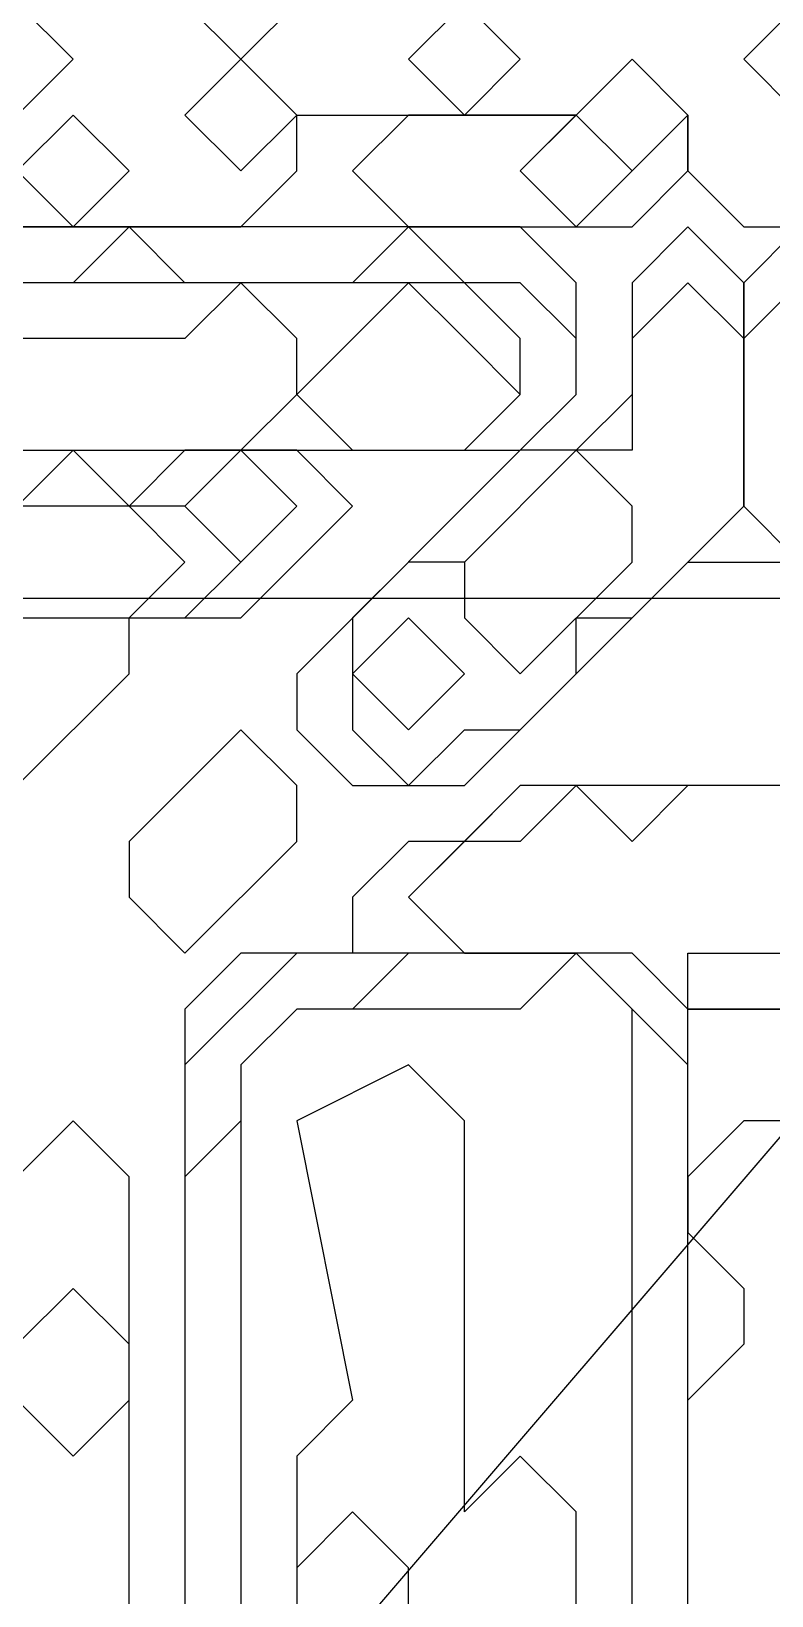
# Model space of a CAD drawing. Extents: x 46 to 224, y 52 to 151.
# Drawn here: x 178.54 to 186.42, y 69.37 to 86.04 of the extents above; entities that cross this region are included whole.
import ezdxf

# ---------------------------------------------------------------- set-up
doc = ezdxf.new("R2010")
doc.units = 0
doc.layers.add('OUTLINE', color=1, linetype='CONTINUOUS')

msp = doc.modelspace()

# ---------------------------------------------------------------- linework, layer by layer
for p, q in [((180.7675, 85.7421), (181.9579, 86.9326)), ((178.9818, 85.7421), (178.3865, 86.3373)), ((180.1722, 86.3373), (180.7675, 85.7421)), ((183.1484, 86.3373), (182.5532, 85.7421)), ((183.7437, 85.7421), (183.1484, 86.3373)), ((186.7198, 86.3373), (186.1246, 85.7421)), ((178.3865, 85.1468), (178.9818, 85.7421)), ((180.7675, 85.7421), (180.1722, 85.1468)), ((180.7675, 85.7421), (180.1722, 85.1468)), ((180.7675, 85.7421), (180.1722, 85.1468)), ((180.7675, 85.7421), (180.1722, 85.1468)), ((181.3627, 85.1468), (180.7675, 85.7421)), ((181.3627, 85.1468), (180.7675, 85.7421)), ((181.3627, 85.1468), (180.7675, 85.7421)), ((181.3627, 85.1468), (180.7675, 85.7421)), ((182.5532, 85.7421), (183.1484, 85.1468)), ((183.1484, 85.1468), (183.7437, 85.7421)), ((184.9341, 85.7421), (183.7437, 84.5516)), ((184.9341, 85.7421), (183.7437, 84.5516)), ((184.9341, 85.7421), (183.7437, 84.5516)), ((184.9341, 85.7421), (184.3389, 85.1468)), ((185.5294, 85.1468), (184.9341, 85.7421)), ((185.5294, 85.1468), (184.9341, 85.7421)), ((185.5294, 85.1468), (184.9341, 85.7421)), ((185.5294, 85.1468), (184.9341, 85.7421)), ((186.1246, 85.7421), (186.7198, 85.1468)), ((178.9818, 85.1468), (178.3865, 84.5516)), ((179.577, 84.5516), (178.9818, 85.1468)), ((180.1722, 85.1468), (180.7675, 84.5516)), ((180.1722, 85.1468), (180.7675, 84.5516)), ((180.1722, 85.1468), (180.7675, 84.5516)), ((180.1722, 85.1468), (180.7675, 84.5516)), ((180.7675, 84.5516), (181.3627, 85.1468)), ((180.7675, 84.5516), (181.3627, 85.1468)), ((180.7675, 84.5516), (181.3627, 85.1468)), ((180.7675, 84.5516), (181.3627, 85.1468)), ((181.3627, 84.5516), (181.3627, 85.1468)), ((181.3627, 85.1468), (184.3389, 85.1468)), ((181.3627, 84.5516), (181.3627, 85.1468)), ((181.3627, 85.1468), (184.3389, 85.1468)), ((182.5532, 85.1468), (181.9579, 84.5516)), ((182.5532, 85.1468), (181.9579, 84.5516)), ((184.3389, 85.1468), (182.5532, 85.1468)), ((184.3389, 85.1468), (182.5532, 85.1468)), ((184.3389, 85.1468), (183.7437, 84.5516)), ((184.3389, 85.1468), (184.9341, 84.5516)), ((184.9341, 84.5516), (184.3389, 85.1468)), ((184.9341, 84.5516), (185.5294, 85.1468)), ((185.5294, 84.5516), (185.5294, 85.1468)), ((185.5294, 85.1468), (185.5294, 84.5516)), ((185.5294, 84.5516), (185.5294, 85.1468)), ((185.5294, 85.1468), (185.5294, 84.5516)), ((185.5294, 84.5516), (185.5294, 85.1468)), ((185.5294, 84.5516), (185.5294, 85.1468)), ((185.5294, 84.5516), (185.5294, 85.1468)), ((178.3865, 84.5516), (178.9818, 83.9564)), ((178.9818, 83.9564), (179.577, 84.5516)), ((180.7675, 83.9564), (181.3627, 84.5516)), ((180.7675, 83.9564), (181.3627, 84.5516)), ((181.9579, 84.5516), (182.5532, 83.9564)), ((181.9579, 84.5516), (182.5532, 83.9564)), ((183.7437, 84.5516), (184.3389, 83.9564)), ((183.7437, 84.5516), (184.3389, 83.9564)), ((183.7437, 84.5516), (184.3389, 83.9564)), ((183.7437, 84.5516), (184.3389, 83.9564)), ((184.3389, 83.9564), (184.9341, 84.5516)), ((184.9341, 83.9564), (185.5294, 84.5516)), ((184.9341, 83.9564), (185.5294, 84.5516)), ((184.9341, 83.9564), (185.5294, 84.5516)), ((184.9341, 83.9564), (185.5294, 84.5516)), ((184.9341, 83.9564), (185.5294, 84.5516)), ((185.5294, 84.5516), (186.1246, 83.9564)), ((185.5294, 84.5516), (186.1246, 83.9564)), ((183.7437, 83.9564), (170.0532, 83.9564)), ((178.3865, 83.9564), (180.7675, 83.9564)), ((178.3865, 83.9564), (180.7675, 83.9564)), ((179.577, 83.9564), (178.9818, 83.3611)), ((180.1722, 83.3611), (179.577, 83.9564)), ((182.5532, 83.9564), (181.9579, 83.3611)), ((182.5532, 83.9564), (184.9341, 83.9564)), ((182.5532, 83.9564), (184.9341, 83.9564)), ((183.1484, 83.3611), (182.5532, 83.9564)), ((184.3389, 83.3611), (183.7437, 83.9564)), ((184.3389, 83.9564), (184.9341, 83.9564)), ((184.3389, 83.9564), (184.9341, 83.9564)), ((184.3389, 83.9564), (184.9341, 83.9564)), ((185.5294, 83.9564), (184.9341, 83.3611)), ((185.5294, 83.9564), (184.9341, 83.3611)), ((186.1246, 83.3611), (185.5294, 83.9564)), ((186.1246, 83.3611), (185.5294, 83.9564)), ((186.1246, 83.9564), (187.3151, 83.9564)), ((186.7198, 83.9564), (186.1246, 83.3611)), ((186.1246, 83.9564), (187.3151, 83.9564)), ((186.7198, 83.9564), (186.1246, 83.3611)), ((183.1484, 83.3611), (170.0532, 83.3611)), ((183.1484, 83.3611), (170.0532, 83.3611)), ((178.9818, 83.3611), (178.3865, 83.3611)), ((180.7675, 83.3611), (180.1722, 82.7659)), ((181.9579, 83.3611), (180.1722, 83.3611)), ((181.3627, 82.7659), (180.7675, 83.3611)), ((182.5532, 83.3611), (181.3627, 82.1707)), ((183.1484, 82.7659), (182.5532, 83.3611)), ((183.7437, 83.3611), (183.1484, 83.3611)), ((183.7437, 82.7659), (183.1484, 83.3611)), ((183.7437, 82.7659), (183.1484, 83.3611)), ((184.3389, 82.7659), (183.7437, 83.3611)), ((184.3389, 82.1707), (184.3389, 83.3611)), ((184.9341, 83.3611), (184.9341, 82.1707)), ((184.9341, 83.3611), (184.9341, 82.1707)), ((185.5294, 83.3611), (184.9341, 82.7659)), ((186.1246, 82.7659), (185.5294, 83.3611)), ((186.1246, 83.3611), (186.1246, 82.7659)), ((186.1246, 82.7659), (186.1246, 83.3611)), ((186.1246, 83.3611), (186.1246, 82.7659)), ((186.1246, 82.7659), (186.1246, 83.3611)), ((186.7198, 83.3611), (186.1246, 82.7659)), ((180.1722, 82.7659), (177.7913, 82.7659)), ((181.3627, 82.1707), (181.3627, 82.7659)), ((183.7437, 82.1707), (183.1484, 82.7659)), ((183.7437, 82.1707), (183.7437, 82.7659)), ((183.7437, 82.1707), (183.7437, 82.7659)), ((184.3389, 82.1707), (184.3389, 82.7659)), ((184.9341, 82.7659), (184.9341, 81.5754)), ((186.1246, 82.7659), (186.1246, 80.9802)), ((186.1246, 80.9802), (186.1246, 82.7659)), ((180.7675, 81.5754), (181.3627, 82.1707)), ((181.3627, 82.1707), (181.9579, 81.5754)), ((183.1484, 81.5754), (183.7437, 82.1707)), ((183.1484, 81.5754), (183.7437, 82.1707)), ((183.1484, 81.5754), (183.7437, 82.1707)), ((183.7437, 81.5754), (184.3389, 82.1707)), ((183.7437, 81.5754), (184.3389, 82.1707)), ((184.9341, 82.1707), (184.3389, 81.5754)), ((184.9341, 82.1707), (184.3389, 81.5754)), ((170.0532, 81.5754), (183.1484, 81.5754)), ((170.0532, 81.5754), (183.1484, 81.5754)), ((172.4341, 81.5754), (180.7675, 81.5754)), ((173.0294, 81.5754), (183.7437, 81.5754)), ((178.9818, 81.5754), (178.3865, 80.9802)), ((178.3865, 80.9802), (178.9818, 81.5754)), ((178.9818, 81.5754), (178.3865, 80.9802)), ((179.577, 80.9802), (178.9818, 81.5754)), ((178.9818, 81.5754), (183.7437, 81.5754)), ((179.577, 80.9802), (178.9818, 81.5754)), ((180.1722, 81.5754), (179.577, 80.9802)), ((181.3627, 81.5754), (180.1722, 81.5754)), ((180.7675, 81.5754), (180.1722, 80.9802)), ((181.3627, 80.9802), (180.7675, 81.5754)), ((183.7437, 81.5754), (181.3627, 79.1945)), ((183.7437, 81.5754), (181.3627, 79.1945)), ((181.9579, 80.9802), (181.3627, 81.5754)), ((181.9579, 81.5754), (183.1484, 81.5754)), ((184.3389, 81.5754), (183.1484, 80.3849)), ((184.3389, 81.5754), (183.1484, 80.3849)), ((184.3389, 81.5754), (183.1484, 80.3849)), ((184.3389, 81.5754), (183.7437, 81.5754)), ((184.3389, 81.5754), (183.7437, 81.5754)), ((184.9341, 81.5754), (184.3389, 81.5754)), ((184.9341, 80.9802), (184.3389, 81.5754)), ((184.9341, 80.9802), (184.3389, 81.5754)), ((180.1722, 80.9802), (177.196, 80.9802)), ((180.1722, 80.9802), (177.196, 80.9802)), ((179.577, 80.9802), (177.7913, 80.9802)), ((180.1722, 80.3849), (179.577, 80.9802)), ((180.1722, 80.9802), (179.577, 80.9802)), ((180.7675, 80.3849), (180.1722, 80.9802)), ((180.1722, 80.9802), (180.7675, 80.3849)), ((180.7675, 80.3849), (180.1722, 80.9802)), ((180.7675, 80.3849), (180.1722, 80.9802)), ((180.7675, 79.7897), (181.9579, 80.9802)), ((180.7675, 80.3849), (181.3627, 80.9802)), ((184.9341, 80.3849), (184.9341, 80.9802)), ((184.9341, 80.3849), (184.9341, 80.9802)), ((185.5294, 80.3849), (186.1246, 80.9802)), ((186.1246, 80.9802), (186.7198, 80.3849)), ((179.577, 79.7897), (180.1722, 80.3849)), ((180.1722, 79.7897), (180.7675, 80.3849)), ((180.1722, 79.7897), (180.7675, 80.3849)), ((180.1722, 79.7897), (180.7675, 80.3849)), ((182.5532, 80.3849), (181.9579, 79.7897)), ((183.1484, 80.3849), (182.5532, 80.3849)), ((183.1484, 78.004), (185.5294, 80.3849)), ((183.1484, 78.004), (185.5294, 80.3849)), ((183.1484, 80.3849), (183.1484, 79.7897)), ((183.1484, 80.3849), (183.1484, 79.7897)), ((183.7437, 79.1945), (184.9341, 80.3849)), ((183.7437, 79.1945), (184.9341, 80.3849)), ((184.9341, 79.7897), (185.5294, 80.3849)), ((185.5294, 80.3849), (187.3151, 80.3849)), ((185.5294, 80.3849), (187.3151, 80.3849)), ((176.0056, 79.7897), (180.1722, 79.7897)), ((176.0056, 79.7897), (180.1722, 79.7897)), ((177.196, 79.7897), (180.1722, 79.7897)), ((177.7913, 79.7897), (179.577, 79.7897)), ((179.577, 79.1945), (179.577, 79.7897)), ((179.577, 79.7897), (180.7675, 79.7897)), ((182.5532, 79.7897), (181.9579, 79.1945)), ((181.9579, 79.7897), (181.9579, 78.5992)), ((183.1484, 79.1945), (182.5532, 79.7897)), ((183.1484, 79.7897), (183.7437, 79.1945)), ((183.1484, 79.7897), (183.7437, 79.1945)), ((184.3389, 79.1945), (184.3389, 79.7897)), ((184.3389, 79.7897), (184.9341, 79.7897)), ((178.3865, 78.004), (179.577, 79.1945)), ((181.3627, 79.1945), (181.3627, 78.5992)), ((181.3627, 79.1945), (181.3627, 78.5992)), ((181.9579, 79.1945), (182.5532, 78.5992)), ((182.5532, 78.5992), (183.1484, 79.1945)), ((183.7437, 78.5992), (184.3389, 79.1945)), ((180.7675, 78.5992), (179.577, 77.4088)), ((181.3627, 78.004), (180.7675, 78.5992)), ((181.3627, 78.5992), (181.9579, 78.004)), ((181.3627, 78.5992), (181.9579, 78.004)), ((181.9579, 78.5992), (182.5532, 78.004)), ((182.5532, 78.004), (183.1484, 78.5992)), ((183.1484, 78.5992), (183.7437, 78.5992)), ((181.3627, 77.4088), (181.3627, 78.004)), ((181.9579, 78.004), (183.1484, 78.004)), ((181.9579, 78.004), (183.1484, 78.004)), ((183.7437, 78.004), (182.5532, 76.8135)), ((183.7437, 78.004), (183.1484, 77.4088)), ((183.7437, 78.004), (183.1484, 77.4088)), ((196.2437, 78.004), (183.7437, 78.004)), ((196.2437, 78.004), (183.7437, 78.004)), ((211.7198, 78.004), (183.7437, 78.004)), ((184.3389, 78.004), (183.7437, 77.4088)), ((184.3389, 78.004), (183.7437, 77.4088)), ((184.9341, 77.4088), (184.3389, 78.004)), ((184.9341, 77.4088), (184.3389, 78.004)), ((185.5294, 78.004), (184.9341, 77.4088)), ((185.5294, 78.004), (184.9341, 77.4088)), ((187.3151, 78.004), (185.5294, 78.004)), ((187.3151, 78.004), (185.5294, 78.004)), ((179.577, 77.4088), (179.577, 76.8135)), ((180.1722, 76.2183), (181.3627, 77.4088)), ((182.5532, 77.4088), (181.9579, 76.8135)), ((182.5532, 77.4088), (181.9579, 76.8135)), ((183.1484, 77.4088), (182.5532, 77.4088)), ((183.1484, 77.4088), (182.5532, 77.4088)), ((183.1484, 77.4088), (182.5532, 76.8135)), ((183.1484, 77.4088), (182.5532, 76.8135)), ((183.7437, 77.4088), (183.1484, 77.4088)), ((183.7437, 77.4088), (183.1484, 77.4088)), ((179.577, 76.8135), (180.1722, 76.2183)), ((181.9579, 76.8135), (181.9579, 76.2183)), ((181.9579, 76.8135), (181.9579, 76.2183)), ((182.5532, 76.8135), (183.1484, 76.2183)), ((182.5532, 76.8135), (183.1484, 76.2183)), ((182.5532, 76.8135), (183.1484, 76.2183)), ((181.3627, 76.2183), (180.1722, 75.0278)), ((180.7675, 76.2183), (180.1722, 75.623)), ((180.7675, 76.2183), (180.1722, 75.623)), ((180.7675, 76.2183), (180.1722, 75.623)), ((181.3627, 76.2183), (180.1722, 75.0278)), ((181.3627, 76.2183), (180.1722, 75.0278)), ((181.3627, 76.2183), (180.1722, 75.0278)), ((181.9579, 76.2183), (180.7675, 76.2183)), ((181.9579, 76.2183), (180.7675, 76.2183)), ((184.3389, 76.2183), (180.7675, 76.2183)), ((184.9341, 76.2183), (181.3627, 76.2183)), ((184.3389, 76.2183), (181.3627, 76.2183)), ((184.3389, 76.2183), (181.3627, 76.2183)), ((184.3389, 76.2183), (181.3627, 76.2183)), ((182.5532, 76.2183), (181.9579, 75.623)), ((184.3389, 76.2183), (182.5532, 76.2183)), ((183.1484, 76.2183), (184.3389, 76.2183)), ((183.1484, 76.2183), (184.3389, 76.2183)), ((183.1484, 76.2183), (184.3389, 76.2183)), ((184.3389, 76.2183), (183.7437, 75.623)), ((184.9341, 75.623), (184.3389, 76.2183)), ((184.9341, 75.623), (184.3389, 76.2183)), ((184.9341, 75.623), (184.3389, 76.2183)), ((185.5294, 75.623), (184.9341, 76.2183)), ((185.5294, 65.504), (185.5294, 76.2183)), ((185.5294, 76.2183), (213.5056, 76.2183)), ((185.5294, 65.504), (185.5294, 76.2183)), ((185.5294, 76.2183), (213.5056, 76.2183)), ((180.1722, 75.623), (180.1722, 60.7421)), ((180.1722, 75.623), (180.1722, 60.7421)), ((180.1722, 75.623), (180.1722, 51.8135)), ((181.3627, 75.623), (180.7675, 75.0278)), ((181.3627, 75.623), (180.7675, 75.0278)), ((181.9579, 75.623), (181.3627, 75.623)), ((183.7437, 75.623), (181.3627, 75.623)), ((185.5294, 75.0278), (184.9341, 75.623)), ((184.9341, 75.0278), (184.9341, 75.623)), ((184.9341, 75.0278), (184.9341, 75.623)), ((185.5294, 75.0278), (185.5294, 75.623)), ((185.5294, 75.623), (187.3151, 75.623)), ((186.1246, 75.623), (185.5294, 75.623)), ((185.5294, 71.4564), (185.5294, 75.623)), ((185.5294, 75.623), (187.3151, 75.623)), ((186.7198, 75.623), (186.1246, 75.623)), ((180.1722, 75.0278), (180.1722, 61.3373)), ((180.1722, 75.0278), (180.1722, 61.3373)), ((180.1722, 75.0278), (180.1722, 61.3373)), ((180.1722, 75.0278), (180.1722, 61.3373)), ((180.7675, 75.0278), (180.7675, 74.4326)), ((180.7675, 75.0278), (180.7675, 63.123)), ((182.5532, 75.0278), (181.3627, 74.4326)), ((182.5532, 75.0278), (181.3627, 74.4326)), ((183.1484, 74.4326), (182.5532, 75.0278)), ((183.1484, 74.4326), (182.5532, 75.0278)), ((184.9341, 63.123), (184.9341, 75.0278)), ((184.9341, 63.123), (184.9341, 75.0278)), ((185.5294, 63.123), (185.5294, 75.0278)), ((185.5294, 63.123), (185.5294, 75.0278)), ((178.9818, 74.4326), (178.3865, 73.8373)), ((178.9818, 74.4326), (178.3865, 73.8373)), ((179.577, 73.8373), (178.9818, 74.4326)), ((179.577, 73.8373), (178.9818, 74.4326)), ((180.7675, 74.4326), (180.1722, 73.8373)), ((181.3627, 74.4326), (181.9579, 71.4564)), ((181.3627, 74.4326), (181.9579, 71.4564)), ((183.1484, 73.8373), (183.1484, 74.4326)), ((183.1484, 73.8373), (183.1484, 74.4326)), ((186.1246, 74.4326), (185.5294, 73.8373)), ((186.7198, 74.4326), (186.1246, 74.4326)), ((179.577, 51.8135), (179.577, 73.8373)), ((179.577, 51.8135), (179.577, 73.8373)), ((180.1722, 73.8373), (180.1722, 61.9326)), ((183.1484, 70.2659), (183.1484, 73.8373)), ((183.1484, 70.2659), (183.1484, 73.8373)), ((185.5294, 73.8373), (185.5294, 73.2421)), ((185.5294, 73.2421), (186.1246, 72.6468)), ((178.9818, 72.6468), (178.3865, 72.0516)), ((179.577, 72.0516), (178.9818, 72.6468)), ((186.1246, 72.6468), (186.1246, 72.0516)), ((179.577, 71.4564), (179.577, 72.0516)), ((186.1246, 72.0516), (185.5294, 71.4564)), ((178.3865, 71.4564), (178.9818, 70.8611)), ((178.9818, 70.8611), (179.577, 71.4564)), ((181.9579, 71.4564), (181.3627, 70.8611)), ((181.9579, 71.4564), (181.3627, 70.8611)), ((181.3627, 70.8611), (181.3627, 65.504)), ((181.3627, 70.8611), (181.3627, 65.504)), ((183.7437, 70.8611), (183.1484, 70.2659)), ((183.7437, 70.8611), (183.1484, 70.2659)), ((184.3389, 70.2659), (183.7437, 70.8611)), ((184.3389, 70.2659), (183.7437, 70.8611)), ((181.9579, 70.2659), (181.3627, 69.6707)), ((182.5532, 69.6707), (181.9579, 70.2659)), ((184.3389, 66.6945), (184.3389, 70.2659)), ((184.3389, 66.6945), (184.3389, 70.2659)), ((181.3627, 69.6707), (181.3627, 68.4802)), ((182.5532, 69.0754), (182.5532, 69.6707))]:
    msp.add_line(p, q)
at = {"layer": 'OUTLINE', "color": 1}
for p, q in [((200, 90), (170, 55)), ((50, 80), (220, 80))]:
    msp.add_line(p, q, dxfattribs=at)

doc.saveas('drawing.dxf')
